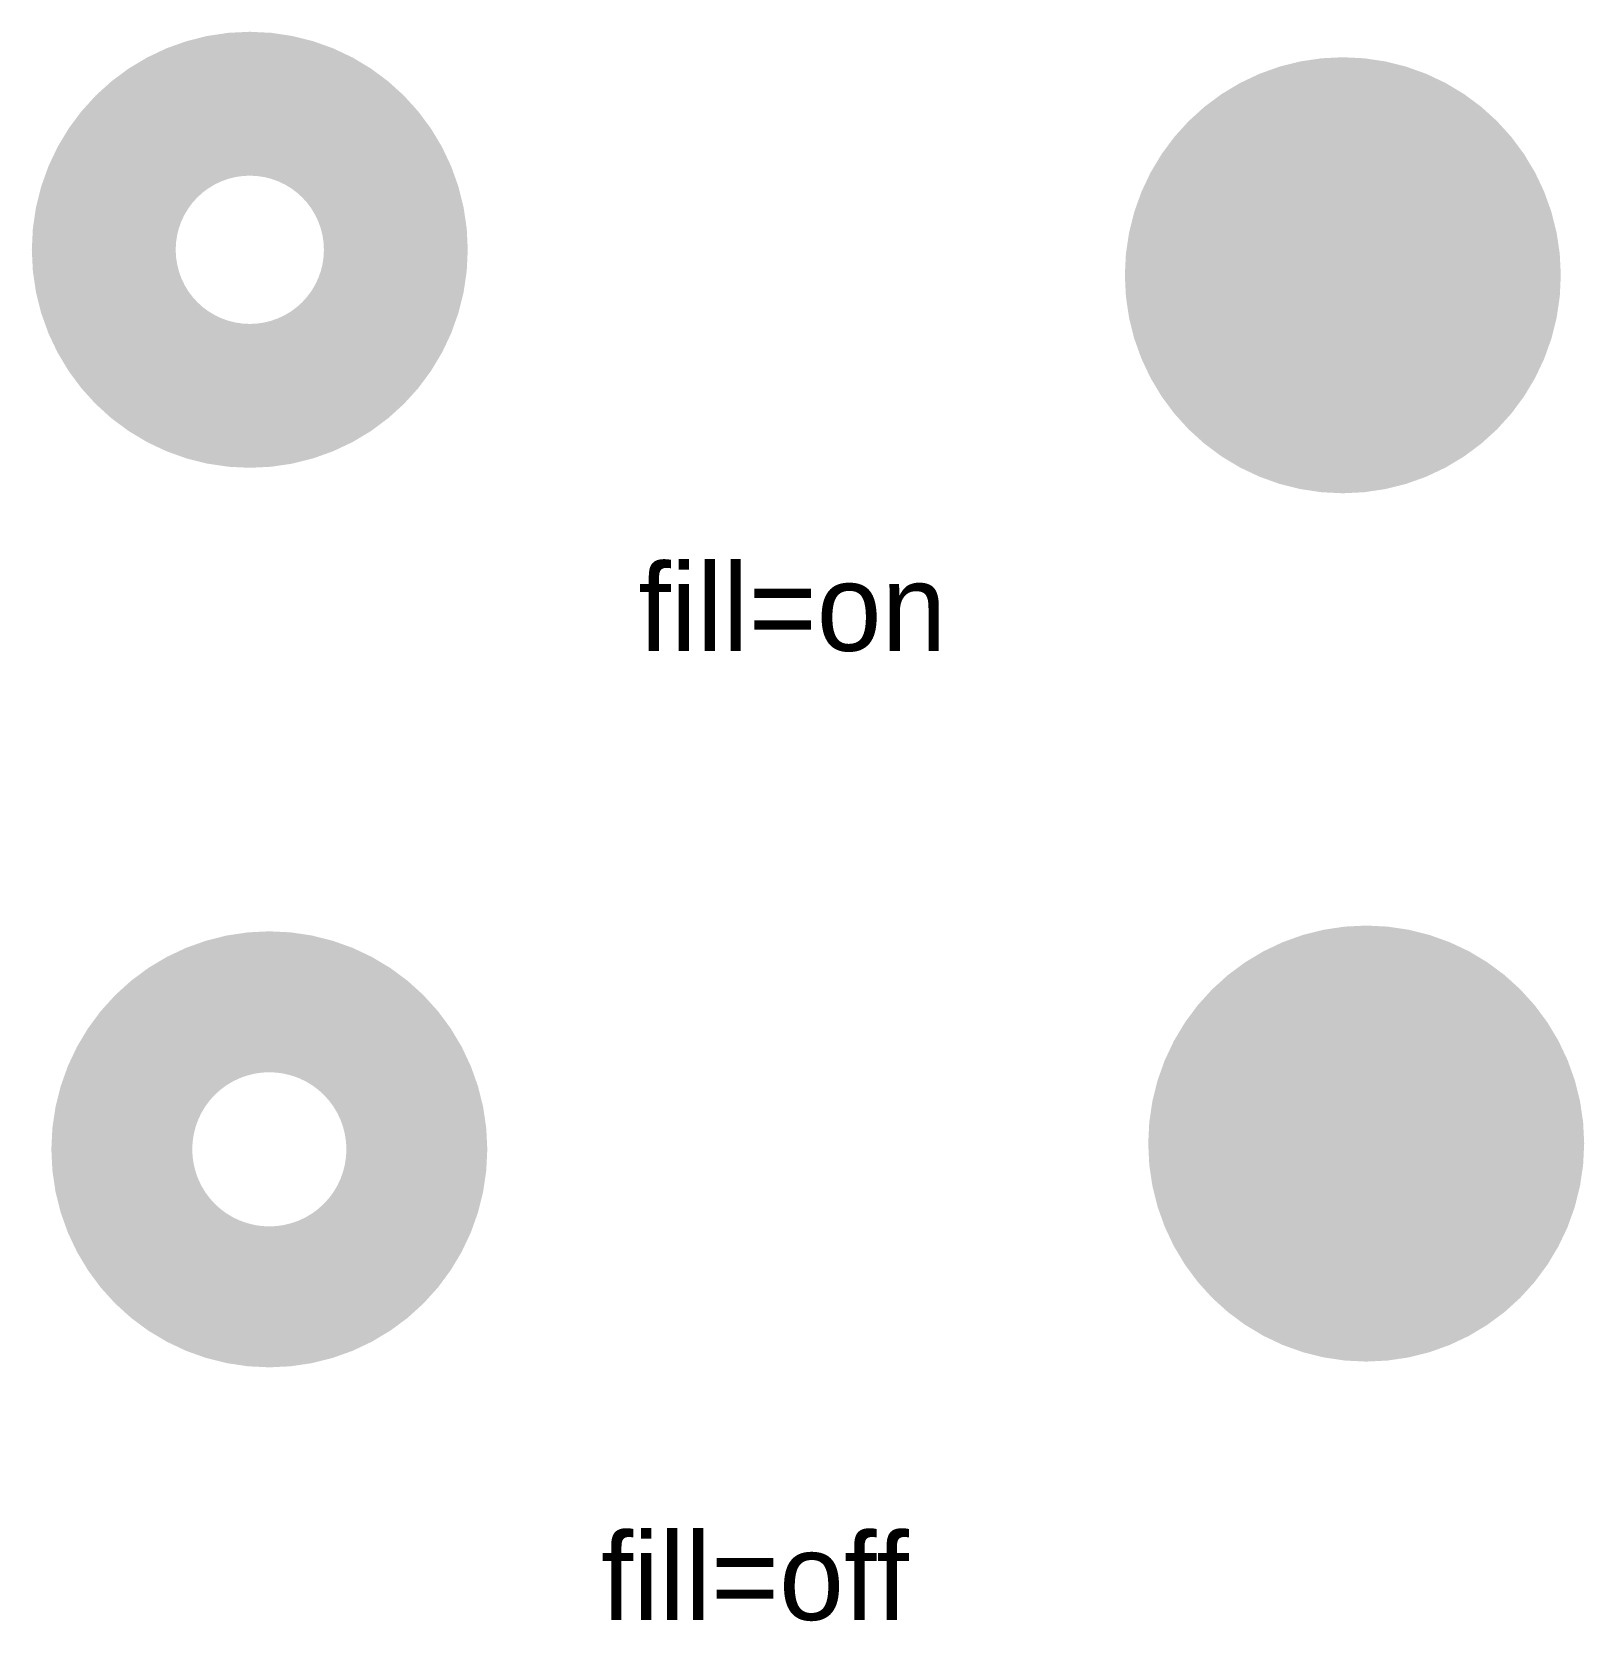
# Model space of a CAD drawing. Header units: millimetres. Extents: x 83 to 261, y 19 to 201.
import ezdxf

# ---------------------------------------------------------------- set-up
doc = ezdxf.new("R2010")
doc.units = ezdxf.units.MM

msp = doc.modelspace()

# ---------------------------------------------------------------- linework, layer by layer
for points, const_width in [([(91.68, 176.25, 1), (125.18, 176.25, 1)], 16.5), ([(221.29, 173.33, 1), (246.29, 173.33, 1)], 25), ([(223.97, 73.76, 1), (248.97, 73.76, 1)], 25), ([(93.75, 73.1, 1), (127.59, 73.1, 1)], 16.16)]:
    msp.add_lwpolyline(points, format="xyb", close=True, dxfattribs=dict(const_width=const_width))

# ---------------------------------------------------------------- texts
for s, p in [('fill=on', (153.01, 130.26)), ('fill=off', (148.7, 19.13))]:
    msp.add_text(s, height=10).set_placement(p)

doc.saveas('drawing.dxf')
